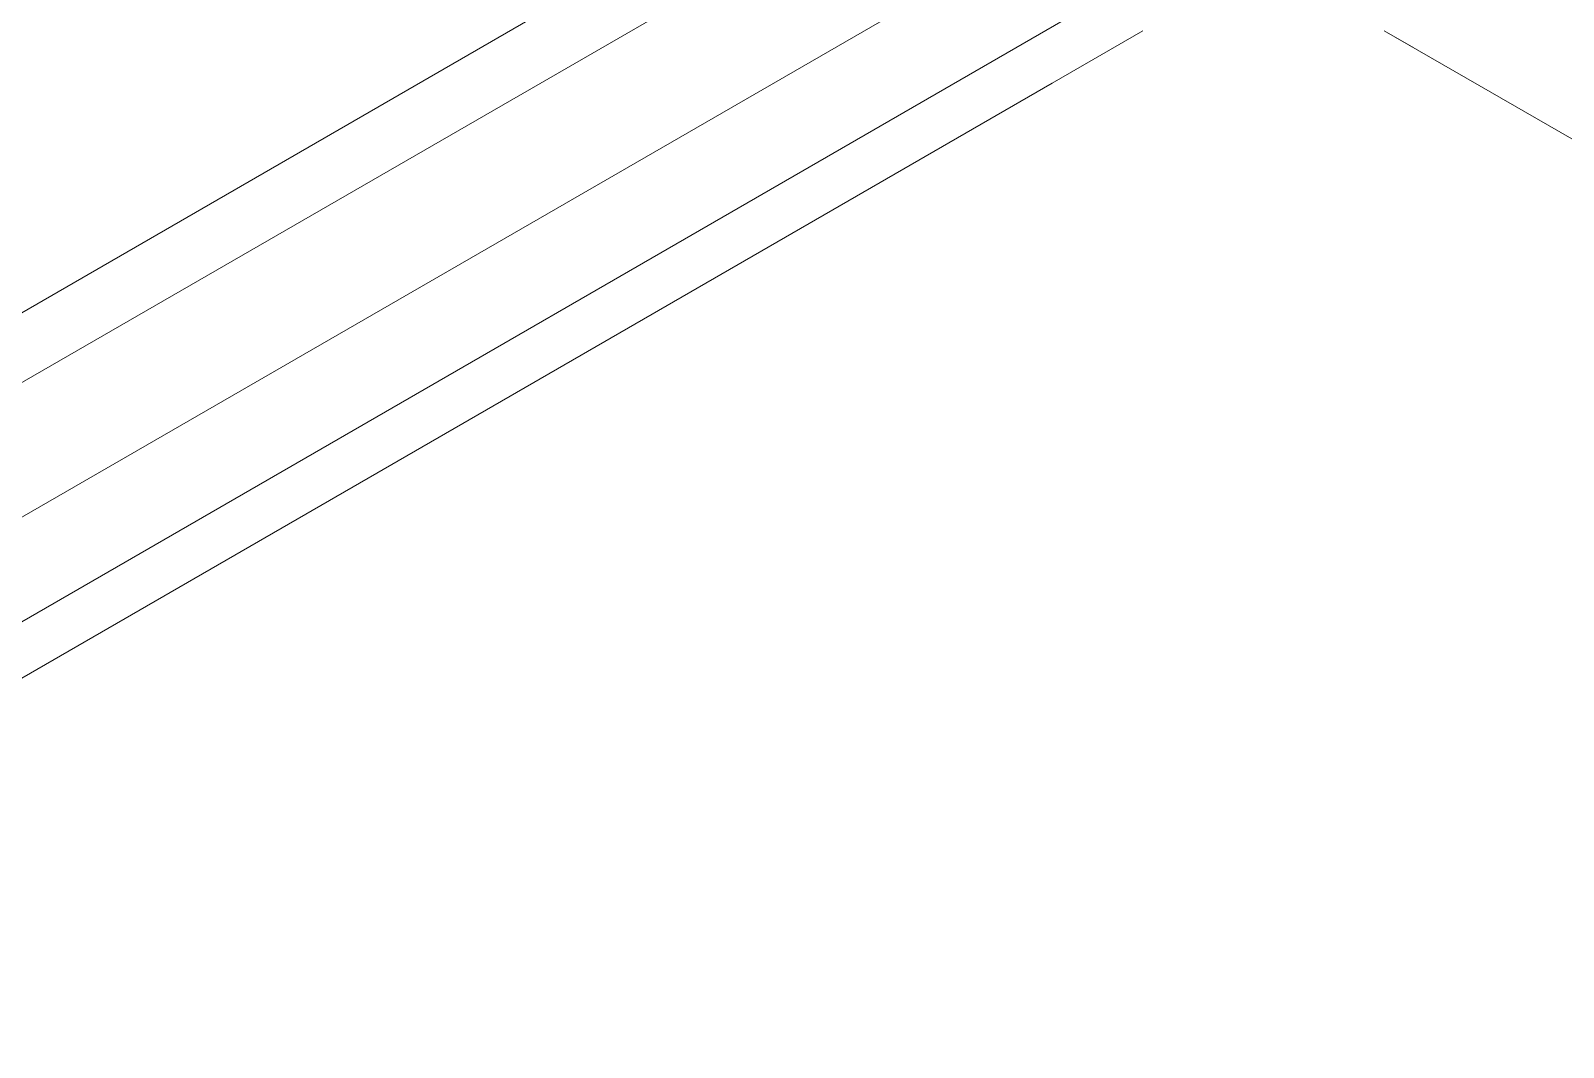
# Model space of a CAD drawing. Header units: millimetres. Extents: x -279 to 4999, y 61 to 3536.
# Drawn here: x 4712.91 to 4736.1, y 1416.14 to 1431.52 of the extents above; entities that cross this region are included whole.
import ezdxf

# ---------------------------------------------------------------- set-up
doc = ezdxf.new("R2010")
doc.units = ezdxf.units.MM
doc.layers.add('ZANO_R', color=7, linetype='Continuous', lineweight=0)

msp = doc.modelspace()

# ---------------------------------------------------------------- linework, layer by layer
at = {"layer": 'ZANO_R'}
for p, q in [((4788.437, 1470.935), (4605.167, 1365.124)), ((4605.435, 1364.224), (4789.083, 1470.253)), ((4792.281, 1470.063), (4604.064, 1361.396)), ((4793.651, 1469.272), (4605.435, 1360.605)), ((4728.367, 1430.728), (4729.738, 1431.519)), ((4733.393, 1431.519), (4761.776, 1415.132)), ((4733.84, 1431.261), (4733.568, 1431.418)), ((4673.547, 1399.078), (4728.367, 1430.728))]:
    msp.add_line(p, q, dxfattribs=at)

doc.saveas('drawing.dxf')
